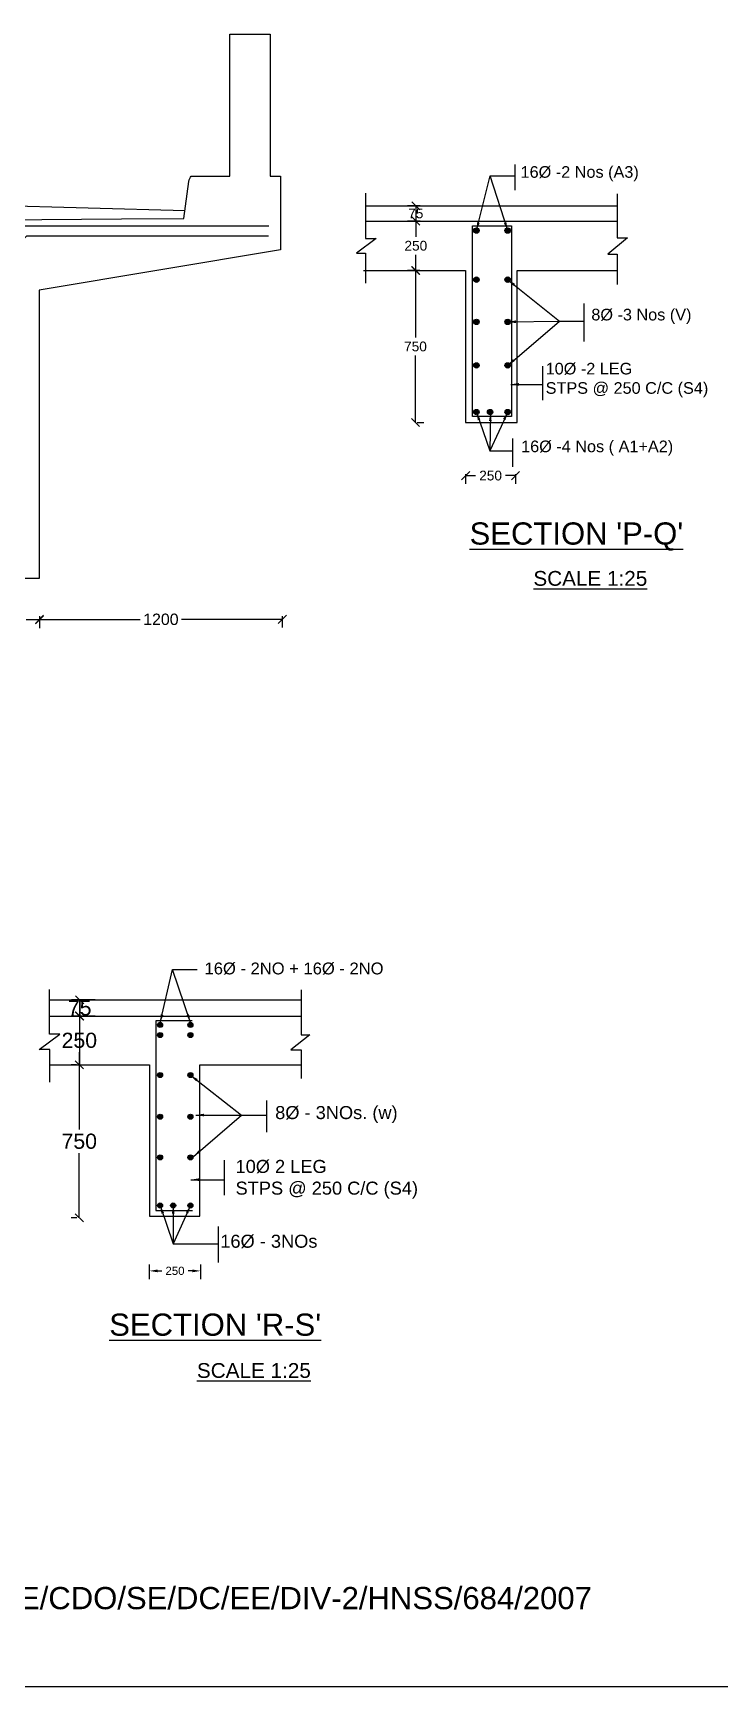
# Model space of a CAD drawing. Header units: inches. Extents: x 19308.8 to 19405.2, y 19125.9 to 19186.4.
# Drawn here: x 19369.75 to 19384.81, y 19126.45 to 19162.77 of the extents above; entities that cross this region are included whole.
import ezdxf

# ---------------------------------------------------------------- set-up
doc = ezdxf.new("R2010")
doc.units = ezdxf.units.IN
doc.header["$MEASUREMENT"] = 0
for name, color, linetype in [('DIMENSION', 255, 'Continuous'), ('DRAWING', 2, 'Continuous'), ('HATCH', 255, 'Continuous'), ('TEXT', 255, 'Continuous')]:
    doc.layers.add(name, color=color, linetype=linetype)
doc.styles.get("Standard").update_dxf_attribs({"font": 'arial.ttf'})
doc.dimstyles.get("Standard").update_dxf_attribs({"dimtxt": 0.18, "dimasz": 0.18, "dimexe": 0.18, "dimexo": 0.0625, "dimgap": 0.09, "dimtad": 0, "dimtih": 1, "dimtoh": 1, "dimdec": 4, "dimzin": 0, "dimdsep": 46, "dimtxsty": 'Standard', "dimcen": 0.09, "dimadec": 0, "dimazin": 0, "dimtfac": 1, "dimtdec": 4, "dimtofl": 0, "dimtmove": 0, "dimatfit": 3, "dimfxl": 1, "dimtolj": 1, "dimtzin": 0, "dimarcsym": 0})

# ---------------------------------------------------------------- blocks, each defined once
blk = doc.blocks.new('_Oblique')
at = {"color": 0, "linetype": 'ByBlock', "lineweight": -2}
blk.add_line((-0.5, -0.5), (0.5, 0.5), dxfattribs=at)
blk = doc.blocks.new('*D49')
at = {"layer": 'Defpoints', "color": 0, "transparency": 16777216}
for p in [(19371.167, 19141.543), (19370.768, 19141.187), (19371.167, 19141.187)]:
    blk.add_point(p, dxfattribs=at)
at = {"layer": 'DIMENSION', "color": 0, "lineweight": -2, "transparency": 16777216}
for p, q in [((19371.104, 19141.543), (19370.588, 19141.543)), ((19370.768, 19141.543), (19370.768, 19141.187)), ((19371.104, 19141.187), (19370.588, 19141.187))]:
    blk.add_line(p, q, dxfattribs=at)
at = {"layer": 'DIMENSION', "color": 0, "lineweight": -2, "transparency": 16777216, "xscale": 0.18, "yscale": 0.18, "zscale": 0.18}
for p, rotation in [((19370.768, 19141.543), 90), ((19370.768, 19141.187), 270)]:
    blk.add_blockref('_Oblique', p, dxfattribs=dict(at, rotation=rotation))
at = {"layer": 'DIMENSION', "color": 0, "transparency": 16777216, "insert": (19370.768, 19141.365), "char_height": 0.3333, "attachment_point": 5}
blk.add_mtext('\\A1;75', dxfattribs=at)
blk = doc.blocks.new('*D50')
at = {"layer": 'Defpoints', "color": 0, "transparency": 16777216}
for p in [(19370.76, 19141.187), (19370.76, 19140.117), (19370.76, 19140.117)]:
    blk.add_point(p, dxfattribs=at)
at = {"layer": 'DIMENSION', "color": 0, "lineweight": -2, "transparency": 16777216}
for p, q in [((19370.698, 19141.187), (19370.58, 19141.187)), ((19370.76, 19141.187), (19370.76, 19140.912)), ((19370.76, 19140.117), (19370.76, 19140.392)), ((19370.698, 19140.117), (19370.58, 19140.117))]:
    blk.add_line(p, q, dxfattribs=at)
at = {"layer": 'DIMENSION', "color": 0, "lineweight": -2, "transparency": 16777216, "xscale": 0.18, "yscale": 0.18, "zscale": 0.18}
for p, rotation in [((19370.76, 19141.187), 90), ((19370.76, 19140.117), 270)]:
    blk.add_blockref('_Oblique', p, dxfattribs=dict(at, rotation=rotation))
at = {"layer": 'DIMENSION', "color": 0, "transparency": 16777216, "insert": (19370.76, 19140.652), "char_height": 0.3333, "attachment_point": 5}
blk.add_mtext('\\A1;250', dxfattribs=at)
blk = doc.blocks.new('*D51')
at = {"layer": 'Defpoints', "color": 0, "transparency": 16777216}
for p in [(19372.295, 19135.791), (19373.421, 19135.791), (19373.421, 19135.591)]:
    blk.add_point(p, dxfattribs=at)
at = {"layer": 'DIMENSION', "color": 0, "lineweight": -2, "transparency": 16777216}
for p, q in [((19372.295, 19135.729), (19372.295, 19135.411)), ((19372.475, 19135.591), (19372.568, 19135.591)), ((19373.241, 19135.591), (19373.148, 19135.591)), ((19373.421, 19135.729), (19373.421, 19135.411))]:
    blk.add_line(p, q, dxfattribs=at)
at = {"layer": 'DIMENSION', "color": 0, "transparency": 16777216}
for points in [[(19372.475, 19135.621), (19372.475, 19135.561), (19372.295, 19135.591)], [(19373.241, 19135.621), (19373.241, 19135.561), (19373.421, 19135.591)]]:
    blk.add_solid(points, dxfattribs=at)
at = {"layer": 'DIMENSION', "color": 0, "transparency": 16777216, "insert": (19372.858, 19135.591), "char_height": 0.18, "attachment_point": 5}
blk.add_mtext('\\A1;250', dxfattribs=at)
blk = doc.blocks.new('*D52')
at = {"layer": 'Defpoints', "color": 0, "transparency": 16777216}
for p in [(19370.758, 19140.117), (19370.758, 19140.117), (19370.768, 19136.755)]:
    blk.add_point(p, dxfattribs=at)
at = {"layer": 'DIMENSION', "color": 0, "lineweight": -2, "transparency": 16777216}
for p, q in [((19370.695, 19140.117), (19370.578, 19140.117)), ((19370.758, 19140.117), (19370.758, 19138.696)), ((19370.758, 19136.755), (19370.758, 19138.176)), ((19370.706, 19136.755), (19370.578, 19136.755))]:
    blk.add_line(p, q, dxfattribs=at)
at = {"layer": 'DIMENSION', "color": 0, "lineweight": -2, "transparency": 16777216, "xscale": 0.18, "yscale": 0.18, "zscale": 0.18}
for p, rotation in [((19370.758, 19140.117), 90), ((19370.758, 19136.755), 270)]:
    blk.add_blockref('_Oblique', p, dxfattribs=dict(at, rotation=rotation))
at = {"layer": 'DIMENSION', "color": 0, "transparency": 16777216, "insert": (19370.758, 19138.436), "char_height": 0.3333, "attachment_point": 5}
blk.add_mtext('\\A1;750', dxfattribs=at)
blk = doc.blocks.new('*D56')
at = {"layer": 'Defpoints', "color": 0, "transparency": 16777216}
for p in [(19368.567, 19150.034), (19369.885, 19150.034), (19369.885, 19149.887)]:
    blk.add_point(p, dxfattribs=at)
at = {"layer": 'DIMENSION', "color": 0, "lineweight": -2, "transparency": 16777216}
for p, q in [((19368.567, 19149.972), (19368.567, 19149.707)), ((19368.567, 19149.887), (19368.858, 19149.887)), ((19369.885, 19149.887), (19369.594, 19149.887)), ((19369.885, 19149.972), (19369.885, 19149.707))]:
    blk.add_line(p, q, dxfattribs=at)
at = {"layer": 'DIMENSION', "color": 0, "lineweight": -2, "transparency": 16777216, "xscale": 0.18, "yscale": 0.18, "zscale": 0.18, "rotation": 180}
blk.add_blockref('_Oblique', (19368.567, 19149.887), dxfattribs=at)
at = {"layer": 'DIMENSION', "color": 0, "lineweight": -2, "transparency": 16777216, "xscale": 0.18, "yscale": 0.18, "zscale": 0.18}
blk.add_blockref('_Oblique', (19369.885, 19149.887), dxfattribs=at)
at = {"layer": 'DIMENSION', "color": 0, "transparency": 16777216, "insert": (19369.226, 19149.887), "char_height": 0.25, "attachment_point": 5}
blk.add_mtext('\\A1;250', dxfattribs=at)
blk = doc.blocks.new('*D57')
at = {"layer": 'Defpoints', "color": 0, "transparency": 16777216}
for p in [(19369.885, 19150.034), (19375.213, 19150.034), (19375.213, 19149.898)]:
    blk.add_point(p, dxfattribs=at)
at = {"layer": 'DIMENSION', "color": 0, "lineweight": -2, "transparency": 16777216}
for p, q in [((19369.885, 19149.972), (19369.885, 19149.718)), ((19369.885, 19149.898), (19372.098, 19149.898)), ((19375.213, 19149.898), (19373, 19149.898)), ((19375.213, 19149.972), (19375.213, 19149.718))]:
    blk.add_line(p, q, dxfattribs=at)
at = {"layer": 'DIMENSION', "color": 0, "lineweight": -2, "transparency": 16777216, "xscale": 0.18, "yscale": 0.18, "zscale": 0.18, "rotation": 180}
blk.add_blockref('_Oblique', (19369.885, 19149.898), dxfattribs=at)
at = {"layer": 'DIMENSION', "color": 0, "lineweight": -2, "transparency": 16777216, "xscale": 0.18, "yscale": 0.18, "zscale": 0.18}
blk.add_blockref('_Oblique', (19375.213, 19149.898), dxfattribs=at)
at = {"layer": 'DIMENSION', "color": 0, "transparency": 16777216, "insert": (19372.549, 19149.898), "char_height": 0.25, "attachment_point": 5}
blk.add_mtext('\\A1;1200', dxfattribs=at)
blk = doc.blocks.new('*D58')
at = {"layer": 'Defpoints', "color": 0, "transparency": 16777216}
for p in [(19378.298, 19158.979), (19378.142, 19158.646), (19378.298, 19158.646)]:
    blk.add_point(p, dxfattribs=at)
at = {"layer": 'DIMENSION', "color": 0, "lineweight": -2, "transparency": 16777216}
for p, q in [((19378.235, 19158.979), (19377.962, 19158.979)), ((19378.142, 19158.979), (19378.142, 19158.646)), ((19378.235, 19158.646), (19377.962, 19158.646))]:
    blk.add_line(p, q, dxfattribs=at)
at = {"layer": 'DIMENSION', "color": 0, "lineweight": -2, "transparency": 16777216, "xscale": 0.18, "yscale": 0.18, "zscale": 0.18}
for p, rotation in [((19378.142, 19158.979), 90), ((19378.142, 19158.646), 270)]:
    blk.add_blockref('_Oblique', p, dxfattribs=dict(at, rotation=rotation))
at = {"layer": 'DIMENSION', "color": 0, "transparency": 16777216, "insert": (19378.142, 19158.812), "char_height": 0.2143, "attachment_point": 5}
blk.add_mtext('\\A1;75', dxfattribs=at)
blk = doc.blocks.new('*D59')
at = {"layer": 'Defpoints', "color": 0, "transparency": 16777216}
for p in [(19378.112, 19157.558), (19378.112, 19154.221), (19378.135, 19154.221)]:
    blk.add_point(p, dxfattribs=at)
at = {"layer": 'DIMENSION', "color": 0, "lineweight": -2, "transparency": 16777216}
for p, q in [((19378.135, 19157.558), (19378.135, 19156.089)), ((19378.174, 19157.558), (19378.315, 19157.558)), ((19378.135, 19154.221), (19378.135, 19155.69)), ((19378.174, 19154.221), (19378.315, 19154.221))]:
    blk.add_line(p, q, dxfattribs=at)
at = {"layer": 'DIMENSION', "color": 0, "lineweight": -2, "transparency": 16777216, "xscale": 0.18, "yscale": 0.18, "zscale": 0.18}
for p, rotation in [((19378.135, 19157.558), 90), ((19378.135, 19154.221), 270)]:
    blk.add_blockref('_Oblique', p, dxfattribs=dict(at, rotation=rotation))
at = {"layer": 'DIMENSION', "color": 0, "transparency": 16777216, "insert": (19378.135, 19155.89), "char_height": 0.2143, "attachment_point": 5}
blk.add_mtext('\\A1;750', dxfattribs=at)
blk = doc.blocks.new('*D60')
at = {"layer": 'Defpoints', "color": 0, "transparency": 16777216}
for p in [(19378.298, 19158.646), (19378.143, 19157.558), (19378.296, 19157.558)]:
    blk.add_point(p, dxfattribs=at)
at = {"layer": 'DIMENSION', "color": 0, "lineweight": -2, "transparency": 16777216}
for p, q in [((19378.235, 19158.646), (19377.963, 19158.646)), ((19378.143, 19158.646), (19378.143, 19158.301)), ((19378.143, 19157.558), (19378.143, 19157.903)), ((19378.234, 19157.558), (19377.963, 19157.558))]:
    blk.add_line(p, q, dxfattribs=at)
at = {"layer": 'DIMENSION', "color": 0, "lineweight": -2, "transparency": 16777216, "xscale": 0.18, "yscale": 0.18, "zscale": 0.18}
for p, rotation in [((19378.143, 19158.646), 90), ((19378.143, 19157.558), 270)]:
    blk.add_blockref('_Oblique', p, dxfattribs=dict(at, rotation=rotation))
at = {"layer": 'DIMENSION', "color": 0, "transparency": 16777216, "insert": (19378.143, 19158.102), "char_height": 0.2143, "attachment_point": 5}
blk.add_mtext('\\A1;250', dxfattribs=at)
blk = doc.blocks.new('*D61')
at = {"layer": 'Defpoints', "color": 0, "transparency": 16777216}
for p in [(19379.236, 19153.147), (19380.33, 19153.147), (19380.33, 19153.055)]:
    blk.add_point(p, dxfattribs=at)
at = {"layer": 'DIMENSION', "color": 0, "lineweight": -2, "transparency": 16777216}
for p, q in [((19379.236, 19153.084), (19379.236, 19152.875)), ((19379.236, 19153.055), (19379.455, 19153.055)), ((19380.33, 19153.055), (19380.111, 19153.055)), ((19380.33, 19153.084), (19380.33, 19152.875))]:
    blk.add_line(p, q, dxfattribs=at)
at = {"layer": 'DIMENSION', "color": 0, "lineweight": -2, "transparency": 16777216, "xscale": 0.18, "yscale": 0.18, "zscale": 0.18, "rotation": 180}
blk.add_blockref('_Oblique', (19379.236, 19153.055), dxfattribs=at)
at = {"layer": 'DIMENSION', "color": 0, "lineweight": -2, "transparency": 16777216, "xscale": 0.18, "yscale": 0.18, "zscale": 0.18}
blk.add_blockref('_Oblique', (19380.33, 19153.055), dxfattribs=at)
at = {"layer": 'DIMENSION', "color": 0, "transparency": 16777216, "insert": (19379.783, 19153.055), "char_height": 0.2143, "attachment_point": 5}
blk.add_mtext('\\A1;250', dxfattribs=at)

msp = doc.modelspace()

# ---------------------------------------------------------------- hatches: boundary and pattern name
at = {"layer": 'HATCH'}
for points in [[(19379.41302, 19158.43691, 1), (19379.53227, 19158.43691, 1)], [(19380.09867, 19158.43691, 1), (19380.21793, 19158.43691, 1)], [(19379.41302, 19157.35762, 1), (19379.53227, 19157.35762, 1)], [(19380.09867, 19157.35762, 1), (19380.21793, 19157.35762, 1)], [(19379.41302, 19156.43076, 1), (19379.53227, 19156.43076, 1)], [(19380.09867, 19156.43076, 1), (19380.21793, 19156.43076, 1)], [(19379.41302, 19155.47538, 1), (19379.53227, 19155.47538, 1)], [(19380.09867, 19155.47538, 1), (19380.21793, 19155.47538, 1)], [(19379.41302, 19154.45077, 1), (19379.53227, 19154.45077, 1)], [(19379.71386, 19154.45077, 1), (19379.83312, 19154.45077, 1)], [(19380.09867, 19154.45077, 1), (19380.21793, 19154.45077, 1)], [(19372.47583, 19140.99291, 1), (19372.58752, 19140.99291, 1)], [(19373.14015, 19140.99291, 1), (19373.25184, 19140.99291, 1)], [(19372.47583, 19140.76915, 1), (19372.58752, 19140.76915, 1)], [(19373.14015, 19140.76915, 1), (19373.25184, 19140.76915, 1)], [(19372.47583, 19139.89059, 1), (19372.58752, 19139.89059, 1)], [(19373.14015, 19139.89059, 1), (19373.25184, 19139.89059, 1)], [(19372.47583, 19138.97633, 1), (19372.58752, 19138.97633, 1)], [(19373.14015, 19138.97633, 1), (19373.25184, 19138.97633, 1)], [(19372.47583, 19138.08244, 1), (19372.58752, 19138.08244, 1)], [(19373.14015, 19138.08244, 1), (19373.25184, 19138.08244, 1)], [(19372.47583, 19137.0267, 1), (19372.58752, 19137.0267, 1)], [(19372.76279, 19137.0267, 1), (19372.87448, 19137.0267, 1)], [(19373.14015, 19137.0267, 1), (19373.25184, 19137.0267, 1)]]:
    msp.add_hatch(color=256, dxfattribs=at).paths.add_polyline_path(points)

# ---------------------------------------------------------------- linework, layer by layer
at = {"layer": 'DIMENSION'}
for points in [[(19374.86497, 19139.33232), (19374.86497, 19138.63698)], [(19373.93435, 19138.02452), (19373.93435, 19137.25728)], [(19373.80229, 19136.5659), (19373.80229, 19135.77668)], [(19372.81977, 19136.18357), (19373.80746, 19136.18357)]]:
    msp.add_lwpolyline(points, dxfattribs=at)
for centre in [(19379.47265, 19158.43691), (19380.1583, 19158.43691), (19379.47265, 19157.35762), (19380.1583, 19157.35762), (19379.47265, 19156.43076), (19380.1583, 19156.43076), (19379.47265, 19155.47538), (19380.1583, 19155.47538), (19379.47265, 19154.45077), (19379.77349, 19154.45077), (19380.1583, 19154.45077)]:
    msp.add_circle(centre, 0.05963, dxfattribs=at)
at = {"layer": 'DRAWING'}
for points in [[(19309.00665, 19186.43127), (19405.09623, 19186.43127), (19405.09623, 19126.4546), (19309.00665, 19126.4546)], [(19379.38647, 19158.53808), (19380.24023, 19158.53808), (19380.24023, 19154.35467), (19379.38647, 19154.35467), (19379.38647, 19158.53808)]]:
    msp.add_lwpolyline(points, close=True, dxfattribs=at)
msp.add_lwpolyline([(19369.0611, 19158.67063), (19371.68262, 19158.69566), (19373.05591, 19158.69956), (19373.16398, 19159.51677, -0.14882687), (19373.21667, 19159.63258), (19374.06494, 19159.63258), (19374.06494, 19162.75002), (19374.95002, 19162.75002), (19374.95002, 19159.63258), (19375.17154, 19159.63258), (19375.17154, 19158.01458), (19369.87938, 19157.12903), (19369.87938, 19150.79876), (19368.56729, 19150.79876)], format="xyb", dxfattribs=at)
for points in [[(19377.03662, 19159.25862), (19377.03662, 19158.26348), (19377.27015, 19158.26348), (19376.83763, 19157.93995), (19377.03662, 19157.93995), (19377.03662, 19157.27779)], [(19382.56256, 19159.2394), (19382.56256, 19158.27772), (19382.789, 19158.27772), (19382.3536, 19157.9212), (19382.56256, 19157.9212), (19382.56256, 19157.25167)], [(19354.28827, 19158.8452), (19356.8452, 19158.93435), (19359.85098, 19158.99927), (19361.28149, 19159.02486), (19363.74207, 19159.08374), (19368.81415, 19158.99199), (19373.07982, 19158.88035)], [(19377.03783, 19158.97858), (19382.56986, 19158.97858)], [(19374.91905, 19158.53633), (19368.45003, 19158.53633), (19367.32798, 19158.53633), (19366.23228, 19158.53633), (19364.23416, 19158.53633), (19361.15294, 19158.53633), (19360.02848, 19158.53633), (19358.94244, 19158.53633), (19352.46161, 19158.53633)], [(19377.03783, 19158.64613), (19382.56986, 19158.64613)], [(19352.46267, 19158.30644), (19357.78662, 19158.30644), (19361.5055, 19154.57749), (19365.88979, 19154.57749), (19369.60966, 19158.32088), (19374.91053, 19158.32088)], [(19376.99208, 19157.55784), (19379.23174, 19157.55784), (19379.23174, 19154.22132), (19380.36434, 19154.22132), (19380.36434, 19157.55784), (19382.57178, 19157.55784)], [(19370.1137, 19139.73365), (19370.1137, 19140.4558), (19369.87711, 19140.4558), (19370.3326, 19140.78948), (19370.10346, 19140.78948), (19370.10346, 19141.77201)], [(19375.63011, 19141.76326), (19375.63011, 19140.77105), (19375.81891, 19140.77105), (19375.39713, 19140.448), (19375.62798, 19140.448), (19375.62798, 19139.8163)], [(19370.10346, 19141.54282), (19375.63011, 19141.54282)], [(19370.10346, 19141.18743), (19375.63011, 19141.18743)], [(19373.23842, 19141.07961), (19372.4384, 19141.07961), (19372.4384, 19136.91681), (19373.24596, 19136.91681)], [(19370.1137, 19140.11655), (19372.29802, 19140.11655), (19372.29802, 19136.79399)], [(19372.29802, 19136.79399), (19373.40504, 19136.79399), (19373.40504, 19140.11655), (19375.62798, 19140.11655)]]:
    msp.add_lwpolyline(points, dxfattribs=at)
for centre in [(19372.53168, 19140.99291), (19373.196, 19140.99291), (19372.53168, 19140.76915), (19373.196, 19140.76915), (19372.53168, 19139.89059), (19373.196, 19139.89059), (19372.53168, 19138.97633), (19373.196, 19138.97633), (19372.53168, 19138.08244), (19373.196, 19138.08244), (19372.53168, 19137.0267), (19372.81863, 19137.0267), (19373.196, 19137.0267)]:
    msp.add_circle(centre, 0.05584, dxfattribs=at)
at = {"layer": 'HATCH'}
for points in [[(19380.31688, 19159.88658), (19380.31688, 19159.32078)], [(19381.83021, 19156.83197), (19381.83021, 19156.00263)], [(19380.92071, 19155.45955), (19380.92071, 19154.70948)], [(19380.26458, 19153.87262), (19380.26458, 19153.24563)], [(19370.76032, 19141.54282), (19370.76032, 19140.11655)]]:
    msp.add_lwpolyline(points, dxfattribs=at)

# ---------------------------------------------------------------- texts
at = {"layer": 'TEXT', "attachment_point": 1}
for s, insert, char_height, width in [('{\\fArial|b0|i0|c0|p32;16Ø }-2 Nos (A3)', (19380.44143, 19159.85096), 0.255, 7.3306429), ('{\\fArial|b0|i0|c0|p32;8Ø }-3 Nos (V)', (19381.99382, 19156.71817), 0.255, 7.3306429), ('{\\fArial|b0|i0|c0|p32;10Ø }-2 LEG\\PSTPS @ 250 C/C (S4)', (19380.99148, 19155.53182), 0.255, 7.3306429), ('{\\fArial|b0|i0|c0|p32;16Ø }-4 Nos ( A1+A2)', (19380.45344, 19153.82478), 0.255, 7.3306429), ("{\\fArial|b0|i0|c0|p32;\\LSECTION 'P-Q'}", (19379.322, 19152.02757), 0.4876875, 21.0569363), ('{\\fArial|b0|i0|c0|p32;\\LSCALE 1:25}', (19380.72222, 19150.96062), 0.325125, 9.95605), ('{\\fArial|b0|i0|c0|p32;16Ø - 2NO + 16Ø - 2NO }', (19373.50723, 19142.36222), 0.2601, 7.96484), ('{\\fArial|b0|i0|c0|p32;8Ø - 3NOs. (w)}', (19375.05658, 19139.21048), 0.28611, 8.761324), ('{\\fArial|b0|i0|c0|p32;10Ø 2 LEG\\PSTPS @ 250 C/C (S4)}', (19374.18721, 19138.02782), 0.28611, 8.761324), ('{\\fArial|b0|i0|c0|p32;16Ø - 3NOs}', (19373.8524, 19136.38523), 0.28611, 8.761324), ("{\\fArial|b0|i0|c0|p32;\\LSECTION 'R-S'}", (19371.41555, 19134.65369), 0.4876875, 21.0569363), ('{\\fArial|b0|i0|c0|p32;\\LSCALE 1:25}', (19373.33987, 19133.56598), 0.325125, 9.95605), ('{\\fArial|b0|i0|c0|p32;DRG.NO.CE/CDO/SE/DC/EE/DIV-2/HNSS/684/2007}', (19366.02998, 19128.6491), 0.4876875, 24.0917625)]:
    msp.add_mtext(s, dxfattribs=dict(at, insert=insert, char_height=char_height, width=width))

# ---------------------------------------------------------------- dimensions: what is measured, and where the dimension line sits
at = {"layer": 'DIMENSION'}
for base, p1, p2, angle, override, picture, middle, dimtype in [((19378.14172, 19158.64613), (19378.29753, 19158.97858), (19378.29753, 19158.64613), 90, {"dimtxt": 0.214286, "dimblk1": 'Oblique', "dimblk2": 'Oblique', "dimsah": 1}, '*D58', (19378.14172, 19158.81235), 160), ((19370.76782, 19141.18743), (19371.16669, 19141.54282), (19371.16669, 19141.18743), 270, {"dimtxt": 0.333333, "dimblk1": 'Oblique', "dimblk2": 'Oblique', "dimsah": 1}, '*D49', (19370.76782, 19141.36512), 161)]:
    dim = msp.add_linear_dim(base=base, p1=p1, p2=p2, angle=angle, text='75', dimstyle='Standard', override=override, dxfattribs=at)
    dim.commit()
    dim.dimension.update_dxf_attribs({"geometry": picture, "text_midpoint": middle, "dimtype": dimtype})
for base, p1, p2, text, override, picture, middle in [((19378.14297, 19157.55784), (19378.29753, 19158.64613), (19378.29631, 19157.55784), '250', {"dimtxt": 0.214286, "dimblk1": 'Oblique', "dimblk2": 'Oblique', "dimsah": 1}, '*D60', (19378.14297, 19158.10199)), ((19378.13456, 19154.22132), (19378.11191, 19157.55784), (19378.11191, 19154.22132), '750', {"dimtxt": 0.214286, "dimblk1": 'Oblique', "dimblk2": 'Oblique', "dimsah": 1}, '*D59', (19378.13456, 19155.88958)), ((19370.75789, 19140.11655), (19370.76819, 19136.75512), (19370.75789, 19140.11655), '750', {"dimtxt": 0.333333, "dimblk1": 'Oblique', "dimblk2": 'Oblique', "dimsah": 1}, '*D52', (19370.75789, 19138.43584))]:
    dim = msp.add_linear_dim(base=base, p1=p1, p2=p2, angle=90, text=text, dimstyle='Standard', override=override, dxfattribs=at)
    dim.commit()
    dim.dimension.update_dxf_attribs({"geometry": picture, "text_midpoint": middle})
for base, p1, p2, text, override, picture, middle in [((19380.33021, 19153.05547), (19379.23611, 19153.14657), (19380.33021, 19153.14657), '250', {"dimtxt": 0.214286, "dimblk1": 'Oblique', "dimblk2": 'Oblique', "dimsah": 1}, '*D61', (19379.78316, 19153.05547)), ((19369.88476, 19149.88719), (19368.56688, 19150.03433), (19369.88476, 19150.03433), '250', {"dimtxt": 0.25, "dimblk1": 'Oblique', "dimblk2": 'Oblique', "dimsah": 1}, '*D56', (19369.22582, 19149.88719)), ((19375.21284, 19149.89763), (19369.88476, 19150.03433), (19375.21284, 19150.03433), '1200', {"dimtxt": 0.25, "dimblk1": 'Oblique', "dimblk2": 'Oblique', "dimsah": 1}, '*D57', (19372.5488, 19149.89763))]:
    dim = msp.add_linear_dim(base=base, p1=p1, p2=p2, text=text, dimstyle='Standard', override=override, dxfattribs=at)
    dim.commit()
    dim.dimension.update_dxf_attribs({"geometry": picture, "text_midpoint": middle})
dim = msp.add_aligned_dim(p1=(19370.76032, 19141.18743), p2=(19370.76032, 19140.11655), distance=0, text='250', dimstyle='Standard', override={"dimtxt": 0.333333, "dimblk1": 'Oblique', "dimblk2": 'Oblique', "dimsah": 1}, dxfattribs=at)
dim.commit()
dim.dimension.update_dxf_attribs({"geometry": '*D50', "text_midpoint": (19370.76032, 19140.65199)})
dim = msp.add_linear_dim(base=(19373.42061, 19135.59095), p1=(19372.29527, 19135.79108), p2=(19373.42061, 19135.79108), text='250', dimstyle='Standard', dxfattribs=at)
dim.commit()
dim.dimension.update_dxf_attribs({"geometry": '*D51', "text_midpoint": (19372.85794, 19135.59095)})

# ---------------------------------------------------------------- leaders
for points in [[(19372.5346, 19141.04169), (19372.80508, 19142.21197), (19373.34262, 19142.21197)], [(19373.196, 19141.04875), (19372.80508, 19142.21197)], [(19373.196, 19139.89059), (19374.31435, 19139.01332), (19374.86229, 19139.01332)], [(19373.26408, 19138.10069), (19374.31435, 19139.01332)], [(19373.31633, 19139.01332), (19374.31435, 19139.01332)], [(19373.20438, 19137.59328), (19373.93435, 19137.59328)], [(19372.53168, 19137.0267), (19372.81977, 19136.18357)], [(19372.81863, 19137.0267), (19372.81977, 19136.18357)], [(19373.196, 19137.0267), (19372.81977, 19136.18357)]]:
    msp.add_leader(points, dimstyle='Standard', override={"dimgap": 0.09, "dimtad": 0}, dxfattribs=at)
at = {"layer": 'HATCH'}
for points in [[(19379.47265, 19158.43691), (19379.77156, 19159.63512), (19380.31688, 19159.63512)], [(19380.1583, 19158.43691), (19379.77156, 19159.63512)], [(19380.1583, 19157.35762), (19381.2953, 19156.4475), (19381.83506, 19156.4475)], [(19380.1583, 19156.43076), (19381.2953, 19156.4475)], [(19380.1583, 19155.47538), (19381.2953, 19156.4475)], [(19380.225, 19155.05838), (19380.91395, 19155.05838)], [(19379.47265, 19154.45077), (19379.76294, 19153.59789), (19380.27201, 19153.59789)], [(19379.78047, 19154.43152), (19379.76294, 19153.59789)], [(19380.1583, 19154.45077), (19379.76294, 19153.59789)]]:
    msp.add_leader(points, dimstyle='Standard', override={"dimgap": 0.09, "dimtad": 0}, dxfattribs=at)

doc.saveas('drawing.dxf')
